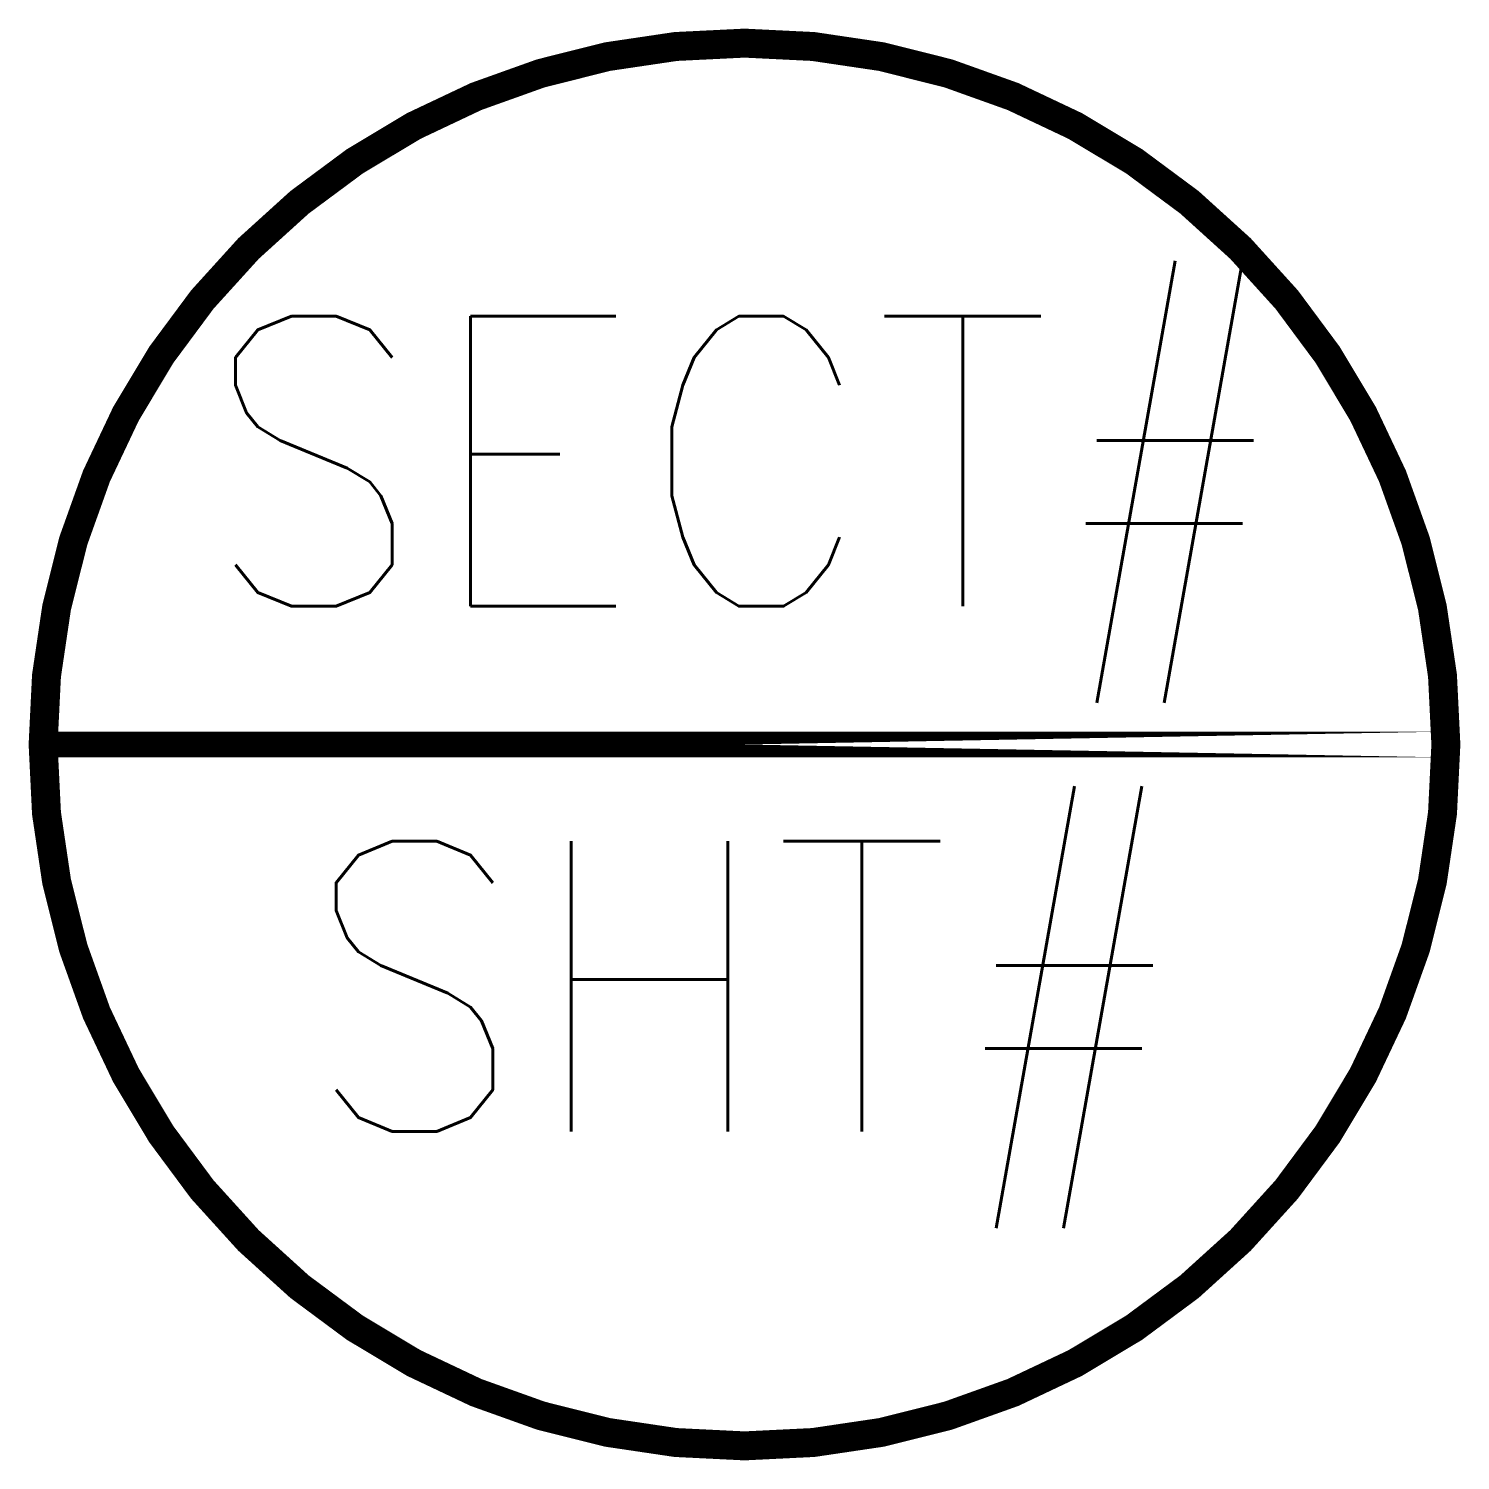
# Model space of a CAD drawing. Extents: x 1618.465 to 1618.927, y 880.212 to 880.674.
import ezdxf
from ezdxf.enums import TextEntityAlignment as Align

# ---------------------------------------------------------------- set-up
doc = ezdxf.new("R2010")
doc.units = 0
doc.header["$LTSCALE"] = 22
doc.header["$MEASUREMENT"] = 0
doc.layers.get('0').update_dxf_attribs({"linetype": 'CONTINUOUS'})
doc.styles.add('ROMANS', font='romans.shx', dxfattribs={"width": 0.9, "height": 0.09375})

msp = doc.modelspace()

# ---------------------------------------------------------------- linework, layer by layer
at = {"color": 3, "const_width": 0.00937}
msp.add_lwpolyline([(1618.92281, 880.4429, -1), (1618.92281, 880.4429, -1), (1618.46945, 880.4429, -1), (1618.92281, 880.4429, 0.67083)], format="xyb", dxfattribs=at)
at = {"color": 3, "const_width": 0.00833}
msp.add_lwpolyline([(1618.92281, 880.4429), (1618.46945, 880.4429)], close=True, dxfattribs=at)

# ---------------------------------------------------------------- texts
at = {"color": 1, "style": 'ROMANS', "width": 0.9}
for tag, p in [('SECT#', (1618.69613, 880.52776)), ('SHT#', (1618.69613, 880.35805))]:
    msp.add_attdef(tag, text='', height=0.09375, dxfattribs=at).set_placement(p, align=Align.MIDDLE)

doc.saveas('drawing.dxf')
